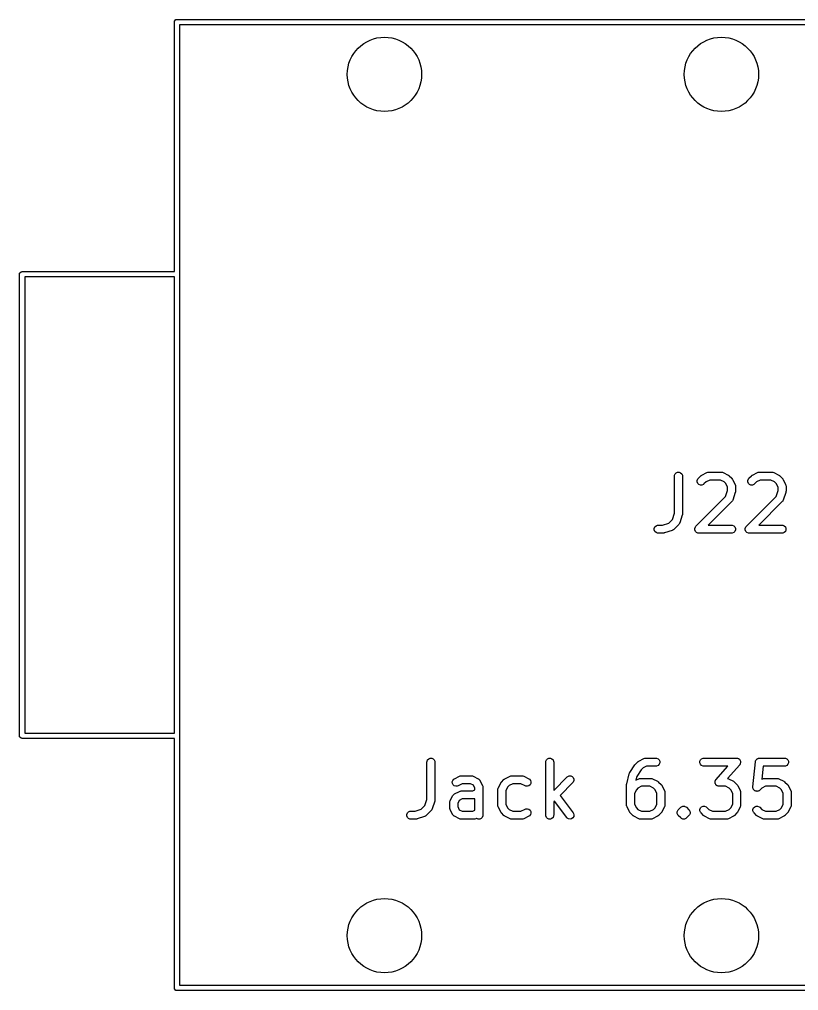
# Model space of a CAD drawing. Extents: x 0.58 to 7.69, y -5.21 to -0.56.
# Drawn here: x 6.643 to 7.221, y -4.42 to -3.699 of the extents above; entities that cross this region are included whole.
import ezdxf

# ---------------------------------------------------------------- set-up
doc = ezdxf.new("R2010")
doc.units = 0
doc.header["$MEASUREMENT"] = 0
doc.layers.add('BLACK', color=7, linetype='CONTINUOUS')

msp = doc.modelspace()

# ---------------------------------------------------------------- linework, layer by layer
at = {"layer": 'BLACK', "linetype": 'CONTINUOUS'}
for p, q in [((6.75748, -3.70118), (6.75763, -3.70043)), ((6.75748, -3.88622), (6.75748, -3.70118)), ((6.75763, -3.70043), (6.7587, -3.69936)), ((6.7587, -3.69936), (6.75945, -3.69921)), ((6.75945, -3.69921), (7.57087, -3.69921)), ((6.76142, -3.70315), (6.76142, -4.41575)), ((7.5689, -3.70315), (6.76142, -3.70315)), ((6.64252, -3.88819), (6.64267, -3.88744)), ((6.64252, -4.23071), (6.64252, -3.88819)), ((6.64267, -3.88744), (6.64373, -3.88637)), ((6.64373, -3.88637), (6.64449, -3.88622)), ((6.64449, -3.88622), (6.75748, -3.88622)), ((6.64646, -3.89016), (6.64646, -4.22874)), ((6.75748, -3.89016), (6.64646, -3.89016)), ((6.75748, -4.22874), (6.75748, -3.89016)), ((7.12856, -4.03798), (7.12862, -4.03741)), ((7.12856, -4.06563), (7.12856, -4.03798)), ((7.12862, -4.03741), (7.12906, -4.03634)), ((7.12906, -4.03634), (7.12987, -4.03553)), ((7.12987, -4.03553), (7.13094, -4.03509)), ((7.13094, -4.03509), (7.13209, -4.03509)), ((7.13209, -4.03509), (7.13316, -4.03553)), ((7.13316, -4.03553), (7.13397, -4.03634)), ((7.13397, -4.03634), (7.13441, -4.03741)), ((7.13441, -4.03741), (7.13447, -4.03798)), ((7.13447, -4.03798), (7.13447, -4.06611)), ((7.14549, -4.04116), (7.14593, -4.04009)), ((7.14549, -4.04231), (7.14549, -4.04116)), ((7.14593, -4.04009), (7.1463, -4.03965)), ((7.1463, -4.03965), (7.14817, -4.03777)), ((7.14817, -4.03777), (7.1484, -4.03759)), ((7.1484, -4.03759), (7.14845, -4.03753)), ((7.14845, -4.03753), (7.14854, -4.03747)), ((7.14854, -4.03747), (7.14862, -4.0374)), ((7.14862, -4.0374), (7.14869, -4.03737)), ((7.14869, -4.03737), (7.14894, -4.03722)), ((7.14894, -4.03722), (7.15269, -4.03534)), ((7.15471, -4.04094), (7.15201, -4.04229)), ((7.15269, -4.03534), (7.15323, -4.03514)), ((7.15323, -4.03514), (7.15334, -4.03513)), ((7.15334, -4.03513), (7.15344, -4.03509)), ((7.15344, -4.03509), (7.15401, -4.03503)), ((7.15401, -4.03503), (7.16339, -4.03503)), ((7.16269, -4.04094), (7.15471, -4.04094)), ((7.16539, -4.04229), (7.16269, -4.04094)), ((7.16339, -4.03503), (7.16396, -4.03509)), ((7.16396, -4.03509), (7.16406, -4.03513)), ((7.16406, -4.03513), (7.16417, -4.03514)), ((7.16417, -4.03514), (7.16471, -4.03534)), ((7.16471, -4.03534), (7.16846, -4.03722)), ((7.16846, -4.03722), (7.1687, -4.03737)), ((7.1687, -4.03737), (7.16878, -4.0374)), ((7.16878, -4.0374), (7.16886, -4.03747)), ((7.16886, -4.03747), (7.16895, -4.03753)), ((7.16895, -4.03753), (7.169, -4.03759)), ((7.169, -4.03759), (7.16922, -4.03777)), ((7.16922, -4.03777), (7.1711, -4.03965)), ((7.1711, -4.03965), (7.17128, -4.03987)), ((7.17128, -4.03987), (7.17134, -4.03992)), ((7.17134, -4.03992), (7.1714, -4.04001)), ((7.1714, -4.04001), (7.17147, -4.04009)), ((7.17147, -4.04009), (7.1715, -4.04017)), ((7.1715, -4.04017), (7.17165, -4.04041)), ((7.17165, -4.04041), (7.17353, -4.04416)), ((7.18299, -4.04116), (7.18343, -4.04009)), ((7.18299, -4.04231), (7.18299, -4.04116)), ((7.18343, -4.04009), (7.1838, -4.03965)), ((7.1838, -4.03965), (7.18567, -4.03777)), ((7.18567, -4.03777), (7.1859, -4.03759)), ((7.1859, -4.03759), (7.18595, -4.03753)), ((7.18595, -4.03753), (7.18604, -4.03747)), ((7.18604, -4.03747), (7.18612, -4.0374)), ((7.18612, -4.0374), (7.18619, -4.03737)), ((7.18619, -4.03737), (7.18644, -4.03722)), ((7.18644, -4.03722), (7.19019, -4.03534)), ((7.1922, -4.04094), (7.18951, -4.04229)), ((7.19019, -4.03534), (7.19073, -4.03514)), ((7.19073, -4.03514), (7.19083, -4.03513)), ((7.19083, -4.03513), (7.19093, -4.03509)), ((7.19093, -4.03509), (7.19151, -4.03503)), ((7.19151, -4.03503), (7.20088, -4.03503)), ((7.20018, -4.04094), (7.1922, -4.04094)), ((7.20288, -4.04229), (7.20018, -4.04094)), ((7.20088, -4.03503), (7.20146, -4.03509)), ((7.20146, -4.03509), (7.20156, -4.03513)), ((7.20156, -4.03513), (7.20166, -4.03514)), ((7.20166, -4.03514), (7.2022, -4.03534)), ((7.2022, -4.03534), (7.20595, -4.03722)), ((7.20595, -4.03722), (7.2062, -4.03737)), ((7.2062, -4.03737), (7.20627, -4.0374)), ((7.20627, -4.0374), (7.20635, -4.03747)), ((7.20635, -4.03747), (7.20644, -4.03753)), ((7.20644, -4.03753), (7.20649, -4.03759)), ((7.20649, -4.03759), (7.20672, -4.03777)), ((7.20672, -4.03777), (7.20859, -4.03965)), ((7.20859, -4.03965), (7.20878, -4.03987)), ((7.20878, -4.03987), (7.20884, -4.03992)), ((7.20884, -4.03992), (7.20889, -4.04001)), ((7.20889, -4.04001), (7.20896, -4.04009)), ((7.20896, -4.04009), (7.20899, -4.04017)), ((7.20899, -4.04017), (7.20915, -4.04041)), ((7.20915, -4.04041), (7.21102, -4.04416)), ((7.14593, -4.04338), (7.14549, -4.04231)), ((7.14675, -4.04419), (7.14593, -4.04338)), ((7.14781, -4.04463), (7.14675, -4.04419)), ((7.14896, -4.04463), (7.14781, -4.04463)), ((7.15003, -4.04419), (7.14896, -4.04463)), ((7.15048, -4.04382), (7.15003, -4.04419)), ((7.15201, -4.04229), (7.15048, -4.04382)), ((7.16658, -4.04348), (7.16539, -4.04229)), ((7.16643, -4.05326), (7.16793, -4.04875)), ((7.16793, -4.04618), (7.16658, -4.04348)), ((7.16793, -4.04875), (7.16793, -4.04618)), ((7.17353, -4.04416), (7.17373, -4.0447)), ((7.17373, -4.0447), (7.17374, -4.04481)), ((7.17374, -4.04481), (7.17378, -4.04491)), ((7.17378, -4.04491), (7.17384, -4.04548)), ((7.17384, -4.04548), (7.17384, -4.04923)), ((7.18343, -4.04338), (7.18299, -4.04231)), ((7.18424, -4.04419), (7.18343, -4.04338)), ((7.18531, -4.04463), (7.18424, -4.04419)), ((7.18646, -4.04463), (7.18531, -4.04463)), ((7.18752, -4.04419), (7.18646, -4.04463)), ((7.18797, -4.04382), (7.18752, -4.04419)), ((7.18951, -4.04229), (7.18797, -4.04382)), ((7.20408, -4.04348), (7.20288, -4.04229)), ((7.20392, -4.05326), (7.20543, -4.04875)), ((7.20543, -4.04618), (7.20408, -4.04348)), ((7.20543, -4.04875), (7.20543, -4.04618)), ((7.21102, -4.04416), (7.21123, -4.0447)), ((7.21123, -4.0447), (7.21124, -4.04481)), ((7.21124, -4.04481), (7.21128, -4.04491)), ((7.21128, -4.04491), (7.21133, -4.04548)), ((7.21133, -4.04548), (7.21133, -4.04923)), ((7.14443, -4.07527), (7.16643, -4.05326)), ((7.17181, -4.05579), (7.17158, -4.05632)), ((7.17369, -4.05017), (7.17181, -4.05579)), ((7.17375, -4.04988), (7.17369, -4.05017)), ((7.17378, -4.04981), (7.17375, -4.04988)), ((7.17379, -4.04971), (7.17378, -4.04981)), ((7.17381, -4.0496), (7.17379, -4.04971)), ((7.17384, -4.04923), (7.17381, -4.04953)), ((7.17381, -4.04953), (7.17381, -4.0496)), ((7.18192, -4.07527), (7.20392, -4.05326)), ((7.20931, -4.05579), (7.20907, -4.05632)), ((7.21118, -4.05017), (7.20931, -4.05579)), ((7.21125, -4.04988), (7.21118, -4.05017)), ((7.21128, -4.04981), (7.21125, -4.04988)), ((7.21129, -4.04971), (7.21128, -4.04981)), ((7.21131, -4.0496), (7.21129, -4.04971)), ((7.21133, -4.04923), (7.2113, -4.04953)), ((7.2113, -4.04953), (7.21131, -4.0496)), ((7.1711, -4.05695), (7.15364, -4.0744)), ((7.17147, -4.0565), (7.1711, -4.05695)), ((7.17151, -4.0564), (7.17147, -4.0565)), ((7.17158, -4.05632), (7.17151, -4.0564)), ((7.20859, -4.05695), (7.19114, -4.0744)), ((7.20896, -4.0565), (7.20859, -4.05695)), ((7.209, -4.0564), (7.20896, -4.0565)), ((7.20907, -4.05632), (7.209, -4.0564)), ((7.1243, -4.0729), (7.12706, -4.07014)), ((7.12706, -4.07014), (7.12856, -4.06563)), ((7.13432, -4.06704), (7.13244, -4.07266)), ((7.13438, -4.06675), (7.13432, -4.06704)), ((7.13441, -4.06668), (7.13438, -4.06675)), ((7.13442, -4.06658), (7.13441, -4.06668)), ((7.13444, -4.06648), (7.13442, -4.06658)), ((7.13447, -4.06611), (7.13444, -4.0664)), ((7.13444, -4.0664), (7.13444, -4.06648)), ((7.11362, -4.07678), (7.11406, -4.07571)), ((7.11362, -4.07793), (7.11362, -4.07678)), ((7.11406, -4.07571), (7.11488, -4.0749)), ((7.11488, -4.0749), (7.11594, -4.07446)), ((7.11594, -4.07446), (7.11652, -4.0744)), ((7.11652, -4.0744), (7.11979, -4.0744)), ((7.11979, -4.0744), (7.1243, -4.0729)), ((7.12798, -4.07757), (7.12753, -4.07794)), ((7.13173, -4.07382), (7.12798, -4.07757)), ((7.1321, -4.07337), (7.13173, -4.07382)), ((7.13214, -4.07327), (7.1321, -4.07337)), ((7.13221, -4.07319), (7.13214, -4.07327)), ((7.13244, -4.07266), (7.13221, -4.07319)), ((7.14362, -4.07678), (7.14406, -4.07571)), ((7.14362, -4.07793), (7.14362, -4.07678)), ((7.14406, -4.07571), (7.14443, -4.07527)), ((7.15364, -4.0744), (7.17088, -4.0744)), ((7.17088, -4.0744), (7.17146, -4.07446)), ((7.17146, -4.07446), (7.17253, -4.0749)), ((7.17253, -4.0749), (7.17334, -4.07571)), ((7.17334, -4.07571), (7.17378, -4.07678)), ((7.17378, -4.07678), (7.17378, -4.07793)), ((7.18111, -4.07678), (7.18155, -4.07571)), ((7.18111, -4.07793), (7.18111, -4.07678)), ((7.18155, -4.07571), (7.18192, -4.07527)), ((7.19114, -4.0744), (7.20838, -4.0744)), ((7.20838, -4.0744), (7.20896, -4.07446)), ((7.20896, -4.07446), (7.21002, -4.0749)), ((7.21002, -4.0749), (7.21084, -4.07571)), ((7.21084, -4.07571), (7.21128, -4.07678)), ((7.21128, -4.07678), (7.21128, -4.07793)), ((7.11406, -4.079), (7.11362, -4.07793)), ((7.11488, -4.07981), (7.11406, -4.079)), ((7.11594, -4.08025), (7.11488, -4.07981)), ((7.11652, -4.08031), (7.11594, -4.08025)), ((7.12027, -4.08031), (7.11652, -4.08031)), ((7.12056, -4.08028), (7.12027, -4.08031)), ((7.12064, -4.08028), (7.12056, -4.08028)), ((7.12074, -4.08026), (7.12064, -4.08028)), ((7.12084, -4.08025), (7.12074, -4.08026)), ((7.12091, -4.08022), (7.12084, -4.08025)), ((7.1212, -4.08016), (7.12091, -4.08022)), ((7.12682, -4.07828), (7.1212, -4.08016)), ((7.12735, -4.07805), (7.12682, -4.07828)), ((7.12743, -4.07798), (7.12735, -4.07805)), ((7.12753, -4.07794), (7.12743, -4.07798)), ((7.14406, -4.079), (7.14362, -4.07793)), ((7.14487, -4.07981), (7.14406, -4.079)), ((7.14594, -4.08025), (7.14487, -4.07981)), ((7.14651, -4.08031), (7.14594, -4.08025)), ((7.17088, -4.08031), (7.14651, -4.08031)), ((7.17146, -4.08025), (7.17088, -4.08031)), ((7.17253, -4.07981), (7.17146, -4.08025)), ((7.17334, -4.079), (7.17253, -4.07981)), ((7.17378, -4.07793), (7.17334, -4.079)), ((7.18155, -4.079), (7.18111, -4.07793)), ((7.18237, -4.07981), (7.18155, -4.079)), ((7.18343, -4.08025), (7.18237, -4.07981)), ((7.18401, -4.08031), (7.18343, -4.08025)), ((7.20838, -4.08031), (7.18401, -4.08031)), ((7.20896, -4.08025), (7.20838, -4.08031)), ((7.21002, -4.07981), (7.20896, -4.08025)), ((7.21084, -4.079), (7.21002, -4.07981)), ((7.21128, -4.07793), (7.21084, -4.079)), ((6.64646, -4.22874), (6.75748, -4.22874)), ((6.64267, -4.23146), (6.64252, -4.23071)), ((6.64373, -4.23253), (6.64267, -4.23146)), ((6.64449, -4.23268), (6.64373, -4.23253)), ((6.75748, -4.23268), (6.64449, -4.23268)), ((6.75748, -4.41772), (6.75748, -4.23268)), ((6.94493, -4.25019), (6.94499, -4.24961)), ((6.94493, -4.27783), (6.94493, -4.25019)), ((6.94499, -4.24961), (6.94543, -4.24855)), ((6.94543, -4.24855), (6.94624, -4.24773)), ((6.94624, -4.24773), (6.94731, -4.24729)), ((6.94731, -4.24729), (6.94846, -4.24729)), ((6.94846, -4.24729), (6.94952, -4.24773)), ((6.94952, -4.24773), (6.95034, -4.24855)), ((6.95034, -4.24855), (6.95078, -4.24961)), ((6.95078, -4.24961), (6.95083, -4.25019)), ((6.95083, -4.25019), (6.95083, -4.27831)), ((7.03304, -4.25019), (7.0331, -4.24961)), ((7.03304, -4.28956), (7.03304, -4.25019)), ((7.0331, -4.24961), (7.03354, -4.24855)), ((7.03354, -4.24855), (7.03436, -4.24773)), ((7.03436, -4.24773), (7.03542, -4.24729)), ((7.03542, -4.24729), (7.03657, -4.24729)), ((7.03657, -4.24729), (7.03764, -4.24773)), ((7.03764, -4.24773), (7.03845, -4.24855)), ((7.03845, -4.24855), (7.03889, -4.24961)), ((7.03889, -4.24961), (7.03895, -4.25019)), ((7.03895, -4.25019), (7.03895, -4.27118)), ((7.09952, -4.25185), (7.1014, -4.24998)), ((7.1014, -4.24998), (7.10163, -4.24979)), ((7.10163, -4.24979), (7.10168, -4.24973)), ((7.10168, -4.24973), (7.10177, -4.24968)), ((7.10177, -4.24968), (7.10185, -4.24961)), ((7.10185, -4.24961), (7.10192, -4.24958)), ((7.10192, -4.24958), (7.10217, -4.24942)), ((7.10217, -4.24942), (7.10592, -4.24755)), ((7.10592, -4.24755), (7.10646, -4.24734)), ((7.10646, -4.24734), (7.10656, -4.24733)), ((7.10656, -4.24733), (7.10666, -4.24729)), ((7.10666, -4.24729), (7.10724, -4.24724)), ((7.10724, -4.24724), (7.11474, -4.24724)), ((7.11474, -4.24724), (7.11531, -4.24729)), ((7.11531, -4.24729), (7.11638, -4.24773)), ((7.11638, -4.24773), (7.11719, -4.24855)), ((7.11719, -4.24855), (7.11763, -4.24961)), ((7.11763, -4.25077), (7.11719, -4.25183)), ((7.11763, -4.24961), (7.11763, -4.25077)), ((7.14746, -4.24961), (7.1479, -4.24855)), ((7.14746, -4.25077), (7.14746, -4.24961)), ((7.1479, -4.25183), (7.14746, -4.25077)), ((7.1479, -4.24855), (7.14872, -4.24773)), ((7.14872, -4.24773), (7.14978, -4.24729)), ((7.14978, -4.24729), (7.15036, -4.24724)), ((7.15036, -4.24724), (7.17473, -4.24724)), ((7.17473, -4.24724), (7.17503, -4.24727)), ((7.17503, -4.24727), (7.17511, -4.24726)), ((7.17511, -4.24726), (7.17516, -4.24728)), ((7.17516, -4.24728), (7.1753, -4.24729)), ((7.1753, -4.24729), (7.17575, -4.24748)), ((7.17575, -4.24748), (7.1762, -4.24763)), ((7.1762, -4.24763), (7.17628, -4.2477)), ((7.17628, -4.2477), (7.17637, -4.24773)), ((7.17637, -4.24773), (7.17671, -4.24807)), ((7.17671, -4.24807), (7.17707, -4.24839)), ((7.17707, -4.24839), (7.17711, -4.24848)), ((7.17711, -4.24848), (7.17718, -4.24855)), ((7.17718, -4.24855), (7.17737, -4.24899)), ((7.17737, -4.24899), (7.17758, -4.24942)), ((7.17762, -4.25077), (7.17744, -4.25121)), ((7.17758, -4.24942), (7.17759, -4.24952)), ((7.17759, -4.24952), (7.17762, -4.24961)), ((7.17762, -4.24961), (7.17762, -4.25009)), ((7.17762, -4.25009), (7.17766, -4.25057)), ((7.17766, -4.25057), (7.17762, -4.25067)), ((7.17762, -4.25067), (7.17762, -4.25077)), ((7.18679, -4.26864), (7.18866, -4.2499)), ((7.18866, -4.2499), (7.18871, -4.24969)), ((7.18871, -4.24961), (7.18873, -4.24955)), ((7.18871, -4.24969), (7.18871, -4.24961)), ((7.18873, -4.24955), (7.18878, -4.24933)), ((7.18878, -4.24933), (7.18898, -4.24895)), ((7.18898, -4.24895), (7.18915, -4.24855)), ((7.18915, -4.24855), (7.18925, -4.24844)), ((7.18925, -4.24844), (7.18932, -4.24831)), ((7.18932, -4.24831), (7.18966, -4.24804)), ((7.18966, -4.24804), (7.18996, -4.24773)), ((7.18996, -4.24773), (7.1901, -4.24768)), ((7.1901, -4.24768), (7.19021, -4.24758)), ((7.19021, -4.24758), (7.19063, -4.24746)), ((7.19063, -4.24746), (7.19102, -4.24729)), ((7.19102, -4.24729), (7.19125, -4.24727)), ((7.19125, -4.24727), (7.19132, -4.24725)), ((7.19132, -4.24725), (7.19139, -4.24726)), ((7.19139, -4.24726), (7.1916, -4.24724)), ((7.1916, -4.24724), (7.21035, -4.24724)), ((7.21035, -4.24724), (7.21092, -4.24729)), ((7.21092, -4.24729), (7.21199, -4.24773)), ((7.21199, -4.24773), (7.2128, -4.24855)), ((7.2128, -4.24855), (7.21324, -4.24961)), ((7.21324, -4.25077), (7.2128, -4.25183)), ((7.21324, -4.24961), (7.21324, -4.25077)), ((7.09524, -4.25824), (7.09541, -4.25793)), ((7.09541, -4.25793), (7.09916, -4.2523)), ((7.09916, -4.2523), (7.09933, -4.25208)), ((7.09916, -4.2523), (7.09916, -4.2523)), ((7.09916, -4.2523), (7.09916, -4.2523)), ((7.09933, -4.25208), (7.09952, -4.25185)), ((7.09952, -4.25185), (7.09952, -4.25185)), ((7.09952, -4.25185), (7.09952, -4.25185)), ((7.10391, -4.25582), (7.1006, -4.26078)), ((7.10524, -4.25449), (7.10391, -4.25582)), ((7.10793, -4.25314), (7.10524, -4.25449)), ((7.11474, -4.25314), (7.10793, -4.25314)), ((7.11531, -4.25309), (7.11474, -4.25314)), ((7.11638, -4.25264), (7.11531, -4.25309)), ((7.11719, -4.25183), (7.11638, -4.25264)), ((7.14872, -4.25264), (7.1479, -4.25183)), ((7.14978, -4.25309), (7.14872, -4.25264)), ((7.15036, -4.25314), (7.14978, -4.25309)), ((7.16822, -4.25314), (7.15036, -4.25314)), ((7.15938, -4.26324), (7.16822, -4.25314)), ((7.17695, -4.25213), (7.16802, -4.26234)), ((7.17713, -4.25189), (7.17695, -4.25213)), ((7.17718, -4.25183), (7.17713, -4.25189)), ((7.1772, -4.25178), (7.17718, -4.25183)), ((7.17729, -4.25166), (7.1772, -4.25178)), ((7.17744, -4.25121), (7.17729, -4.25166)), ((7.19427, -4.25314), (7.1933, -4.26291)), ((7.21035, -4.25314), (7.19427, -4.25314)), ((7.21092, -4.25309), (7.21035, -4.25314)), ((7.21199, -4.25264), (7.21092, -4.25309)), ((7.2128, -4.25183), (7.21199, -4.25264)), ((6.9637, -4.26482), (6.96406, -4.26373)), ((6.96378, -4.26597), (6.9637, -4.26482)), ((6.96406, -4.26373), (6.96482, -4.26286)), ((6.96482, -4.26286), (6.96531, -4.26255)), ((6.96531, -4.26255), (6.96906, -4.26067)), ((6.96906, -4.26067), (6.9696, -4.26047)), ((6.9696, -4.26047), (6.9697, -4.26046)), ((6.9697, -4.26046), (6.9698, -4.26042)), ((6.9698, -4.26042), (6.97038, -4.26036)), ((6.97038, -4.26036), (6.97788, -4.26036)), ((6.97788, -4.26036), (6.97845, -4.26042)), ((6.97845, -4.26042), (6.97855, -4.26046)), ((6.97855, -4.26046), (6.97866, -4.26047)), ((6.97866, -4.26047), (6.9792, -4.26067)), ((6.9792, -4.26067), (6.98295, -4.26255)), ((6.98295, -4.26255), (6.98304, -4.26261)), ((6.98304, -4.26261), (6.98309, -4.26262)), ((6.98309, -4.26262), (6.98315, -4.26267)), ((6.98315, -4.26267), (6.98344, -4.26286)), ((6.98344, -4.26286), (6.98368, -4.26313)), ((6.98368, -4.26313), (6.98396, -4.26338)), ((6.98396, -4.26338), (6.98414, -4.26367)), ((6.98414, -4.26367), (6.98419, -4.26373)), ((6.98419, -4.26373), (6.98421, -4.26377)), ((6.98421, -4.26377), (6.98427, -4.26387)), ((6.98427, -4.26387), (6.98614, -4.26762)), ((6.99998, -4.2652), (7.00016, -4.26497)), ((7.00016, -4.26497), (7.00204, -4.2631)), ((7.00204, -4.2631), (7.00226, -4.26291)), ((7.00226, -4.26291), (7.00231, -4.26286)), ((7.00231, -4.26286), (7.0024, -4.2628)), ((7.0024, -4.2628), (7.00248, -4.26273)), ((7.00248, -4.26273), (7.00256, -4.2627)), ((7.00256, -4.2627), (7.0028, -4.26255)), ((7.0028, -4.26255), (7.00655, -4.26067)), ((7.00655, -4.26067), (7.00709, -4.26047)), ((7.00709, -4.26047), (7.0072, -4.26046)), ((7.0072, -4.26046), (7.0073, -4.26042)), ((7.0073, -4.26042), (7.00787, -4.26036)), ((7.00787, -4.26036), (7.01537, -4.26036)), ((7.01537, -4.26036), (7.01595, -4.26042)), ((7.01595, -4.26042), (7.01605, -4.26046)), ((7.01605, -4.26046), (7.01615, -4.26047)), ((7.01615, -4.26047), (7.01669, -4.26067)), ((7.01669, -4.26067), (7.02044, -4.26255)), ((7.02044, -4.26255), (7.02093, -4.26286)), ((7.02093, -4.26286), (7.02169, -4.26373)), ((7.02169, -4.26373), (7.02205, -4.26482)), ((7.02205, -4.26482), (7.02197, -4.26597)), ((7.03895, -4.27118), (7.04891, -4.26123)), ((7.04891, -4.26123), (7.04935, -4.26086)), ((7.04935, -4.26086), (7.05042, -4.26042)), ((7.05042, -4.26042), (7.05157, -4.26042)), ((7.05157, -4.26042), (7.05263, -4.26086)), ((7.05263, -4.26086), (7.05345, -4.26167)), ((7.05345, -4.26495), (7.05308, -4.2654)), ((7.05345, -4.26167), (7.05389, -4.26274)), ((7.05389, -4.26389), (7.05345, -4.26495)), ((7.05389, -4.26274), (7.05389, -4.26389)), ((7.09312, -4.26635), (7.095, -4.25885)), ((7.095, -4.25885), (7.09512, -4.25851)), ((7.09512, -4.25851), (7.09513, -4.25844)), ((7.09513, -4.25844), (7.09517, -4.25837)), ((7.09517, -4.25837), (7.09519, -4.2583)), ((7.09519, -4.2583), (7.09524, -4.25824)), ((7.1006, -4.26078), (7.09987, -4.26369)), ((7.09987, -4.26369), (7.10217, -4.26255)), ((7.10217, -4.26255), (7.10271, -4.26234)), ((7.10271, -4.26234), (7.10281, -4.26233)), ((7.10281, -4.26233), (7.10291, -4.26229)), ((7.10291, -4.26229), (7.10349, -4.26224)), ((7.10349, -4.26224), (7.11099, -4.26224)), ((7.11099, -4.26224), (7.11156, -4.26229)), ((7.11156, -4.26229), (7.11166, -4.26233)), ((7.11166, -4.26233), (7.11177, -4.26234)), ((7.11177, -4.26234), (7.11231, -4.26255)), ((7.11231, -4.26255), (7.11606, -4.26442)), ((7.11606, -4.26442), (7.1163, -4.26458)), ((7.1163, -4.26458), (7.11638, -4.26461)), ((7.11638, -4.26461), (7.11646, -4.26467)), ((7.11646, -4.26467), (7.11655, -4.26473)), ((7.11655, -4.26473), (7.1166, -4.26479)), ((7.1166, -4.26479), (7.11682, -4.26497)), ((7.11682, -4.26497), (7.1187, -4.26685)), ((7.15868, -4.26481), (7.15871, -4.26471)), ((7.15871, -4.26528), (7.15868, -4.26481)), ((7.15871, -4.26461), (7.15889, -4.26417)), ((7.15871, -4.26471), (7.15871, -4.26461)), ((7.15889, -4.26417), (7.15905, -4.26371)), ((7.15905, -4.26371), (7.15913, -4.2636)), ((7.15913, -4.2636), (7.15915, -4.26355)), ((7.15915, -4.26355), (7.1592, -4.26349)), ((7.1592, -4.26349), (7.15938, -4.26324)), ((7.16802, -4.26234), (7.16855, -4.26255)), ((7.16855, -4.26255), (7.1723, -4.26442)), ((7.1723, -4.26442), (7.17255, -4.26458)), ((7.17255, -4.26458), (7.17262, -4.26461)), ((7.17262, -4.26461), (7.1727, -4.26467)), ((7.1727, -4.26467), (7.17279, -4.26473)), ((7.17279, -4.26473), (7.17284, -4.26479)), ((7.17284, -4.26479), (7.17307, -4.26497)), ((7.17307, -4.26497), (7.17494, -4.26685)), ((7.1933, -4.26291), (7.19403, -4.26255)), ((7.19403, -4.26255), (7.19457, -4.26234)), ((7.19457, -4.26234), (7.19468, -4.26233)), ((7.19468, -4.26233), (7.19477, -4.26229)), ((7.19477, -4.26229), (7.19535, -4.26224)), ((7.19535, -4.26224), (7.20472, -4.26224)), ((7.20472, -4.26224), (7.2053, -4.26229)), ((7.2053, -4.26229), (7.2054, -4.26233)), ((7.2054, -4.26233), (7.2055, -4.26234)), ((7.2055, -4.26234), (7.20604, -4.26255)), ((7.20604, -4.26255), (7.20979, -4.26442)), ((7.20979, -4.26442), (7.21004, -4.26458)), ((7.21004, -4.26458), (7.21011, -4.26461)), ((7.21011, -4.26461), (7.2102, -4.26467)), ((7.2102, -4.26467), (7.21028, -4.26473)), ((7.21028, -4.26473), (7.21034, -4.26479)), ((7.21034, -4.26479), (7.21056, -4.26497)), ((7.21056, -4.26497), (7.21244, -4.26685)), ((6.9643, -4.267), (6.96378, -4.26597)), ((6.96517, -4.26775), (6.9643, -4.267)), ((6.96626, -4.26812), (6.96517, -4.26775)), ((6.96531, -4.2738), (6.96906, -4.27192)), ((6.96741, -4.26804), (6.96626, -4.26812)), ((6.96795, -4.26783), (6.96741, -4.26804)), ((6.97108, -4.26627), (6.96795, -4.26783)), ((6.96906, -4.27192), (6.9696, -4.27171)), ((6.9696, -4.27171), (6.9697, -4.27171)), ((6.9697, -4.27171), (6.9698, -4.27167)), ((6.9698, -4.27167), (6.97038, -4.27161)), ((6.97038, -4.27161), (6.97906, -4.27161)), ((6.97718, -4.26627), (6.97108, -4.26627)), ((6.97943, -4.26739), (6.97718, -4.26627)), ((6.97906, -4.27161), (6.98055, -4.27086)), ((6.98055, -4.26963), (6.97943, -4.26739)), ((6.98055, -4.27086), (6.98055, -4.26963)), ((6.98614, -4.26762), (6.98635, -4.26816)), ((6.98635, -4.26816), (6.98636, -4.26826)), ((6.98636, -4.26826), (6.9864, -4.26836)), ((6.9864, -4.26836), (6.98645, -4.26894)), ((6.98645, -4.26894), (6.98645, -4.28956)), ((6.99742, -4.27081), (6.99748, -4.27024)), ((6.99742, -4.28206), (6.99742, -4.27081)), ((6.99748, -4.27024), (6.99752, -4.27014)), ((6.99752, -4.27014), (6.99753, -4.27003)), ((6.99753, -4.27003), (6.99773, -4.26949)), ((6.99773, -4.26949), (6.99961, -4.26574)), ((6.99961, -4.26574), (6.99976, -4.26549)), ((6.99976, -4.26549), (6.99979, -4.26542)), ((6.99979, -4.26542), (6.99986, -4.26534)), ((6.99986, -4.26534), (6.99992, -4.26525)), ((6.99992, -4.26525), (6.99998, -4.2652)), ((7.00468, -4.26881), (7.00333, -4.27151)), ((7.00333, -4.27151), (7.00333, -4.28136)), ((7.00587, -4.26761), (7.00468, -4.26881)), ((7.00857, -4.26627), (7.00587, -4.26761)), ((7.01468, -4.26627), (7.00857, -4.26627)), ((7.0178, -4.26783), (7.01468, -4.26627)), ((7.01834, -4.26804), (7.0178, -4.26783)), ((7.01949, -4.26812), (7.01834, -4.26804)), ((7.02058, -4.26775), (7.01949, -4.26812)), ((7.02146, -4.267), (7.02058, -4.26775)), ((7.02197, -4.26597), (7.02146, -4.267)), ((7.05308, -4.2654), (7.04364, -4.27484)), ((7.09304, -4.26692), (7.09307, -4.2667)), ((7.09305, -4.26696), (7.09304, -4.26692)), ((7.09304, -4.26706), (7.09305, -4.26696)), ((7.09304, -4.28206), (7.09304, -4.26706)), ((7.09307, -4.2667), (7.09309, -4.26649)), ((7.09309, -4.26649), (7.09311, -4.26645)), ((7.09311, -4.26645), (7.09312, -4.26635)), ((7.10029, -4.27069), (7.09894, -4.27338)), ((7.10149, -4.26949), (7.10029, -4.27069)), ((7.10418, -4.26814), (7.10149, -4.26949)), ((7.11029, -4.26814), (7.10418, -4.26814)), ((7.11299, -4.26949), (7.11029, -4.26814)), ((7.11418, -4.27069), (7.11299, -4.26949)), ((7.11553, -4.27338), (7.11418, -4.27069)), ((7.1187, -4.26685), (7.11888, -4.26708)), ((7.11888, -4.26708), (7.11894, -4.26713)), ((7.11894, -4.26713), (7.119, -4.26722)), ((7.119, -4.26722), (7.11907, -4.2673)), ((7.11907, -4.2673), (7.1191, -4.26737)), ((7.1191, -4.26737), (7.11925, -4.26762)), ((7.11925, -4.26762), (7.12113, -4.27137)), ((7.12113, -4.27137), (7.12133, -4.27191)), ((7.12133, -4.27191), (7.12134, -4.27201)), ((7.12134, -4.27201), (7.12138, -4.27211)), ((7.12138, -4.27211), (7.12144, -4.27269)), ((7.15871, -4.26576), (7.15871, -4.26528)), ((7.15875, -4.26586), (7.15871, -4.26576)), ((7.15875, -4.26596), (7.15875, -4.26586)), ((7.15897, -4.26639), (7.15875, -4.26596)), ((7.15915, -4.26683), (7.15897, -4.26639)), ((7.15922, -4.2669), (7.15915, -4.26683)), ((7.15926, -4.26699), (7.15922, -4.2669)), ((7.15963, -4.2673), (7.15926, -4.26699)), ((7.15996, -4.26764), (7.15963, -4.2673)), ((7.16006, -4.26768), (7.15996, -4.26764)), ((7.16013, -4.26775), (7.16006, -4.26768)), ((7.16059, -4.2679), (7.16013, -4.26775)), ((7.16103, -4.26808), (7.16059, -4.2679)), ((7.16117, -4.2681), (7.16103, -4.26808)), ((7.16122, -4.26812), (7.16117, -4.2681)), ((7.1613, -4.26811), (7.16122, -4.26812)), ((7.1616, -4.26814), (7.1613, -4.26811)), ((7.16653, -4.26814), (7.1616, -4.26814)), ((7.16923, -4.26949), (7.16653, -4.26814)), ((7.17043, -4.27069), (7.16923, -4.26949)), ((7.17178, -4.27338), (7.17043, -4.27069)), ((7.17494, -4.26685), (7.17513, -4.26708)), ((7.17513, -4.26708), (7.17519, -4.26713)), ((7.17519, -4.26713), (7.17524, -4.26722)), ((7.17524, -4.26722), (7.17531, -4.2673)), ((7.17531, -4.2673), (7.17534, -4.26737)), ((7.17534, -4.26737), (7.17549, -4.26762)), ((7.17549, -4.26762), (7.17737, -4.27137)), ((7.17737, -4.27137), (7.17758, -4.27191)), ((7.17758, -4.27191), (7.17758, -4.27201)), ((7.17758, -4.27201), (7.17762, -4.27211)), ((7.17762, -4.27211), (7.17768, -4.27269)), ((7.18679, -4.26922), (7.18679, -4.26864)), ((7.18683, -4.26936), (7.18679, -4.26922)), ((7.18683, -4.26951), (7.18683, -4.26936)), ((7.187, -4.26991), (7.18683, -4.26951)), ((7.18712, -4.27033), (7.187, -4.26991)), ((7.18721, -4.27044), (7.18712, -4.27033)), ((7.18727, -4.27058), (7.18721, -4.27044)), ((7.18758, -4.27088), (7.18727, -4.27058)), ((7.18785, -4.27122), (7.18758, -4.27088)), ((7.18798, -4.27129), (7.18785, -4.27122)), ((7.18809, -4.27139), (7.18798, -4.27129)), ((7.18848, -4.27156), (7.18809, -4.27139)), ((7.18886, -4.27176), (7.18848, -4.27156)), ((7.18901, -4.27178), (7.18886, -4.27176)), ((7.18915, -4.27183), (7.18901, -4.27178)), ((7.18958, -4.27183), (7.18915, -4.27183)), ((7.19001, -4.27188), (7.18958, -4.27183)), ((7.19015, -4.27183), (7.19001, -4.27188)), ((7.1903, -4.27183), (7.19015, -4.27183)), ((7.1907, -4.27167), (7.1903, -4.27183)), ((7.19111, -4.27154), (7.1907, -4.27167)), ((7.19123, -4.27145), (7.19111, -4.27154)), ((7.19137, -4.27139), (7.19123, -4.27145)), ((7.19181, -4.27103), (7.19137, -4.27139)), ((7.19335, -4.26949), (7.19181, -4.27103)), ((7.19605, -4.26814), (7.19335, -4.26949)), ((7.20403, -4.26814), (7.19605, -4.26814)), ((7.20672, -4.26949), (7.20403, -4.26814)), ((7.20792, -4.27069), (7.20672, -4.26949)), ((7.20927, -4.27338), (7.20792, -4.27069)), ((7.21244, -4.26685), (7.21262, -4.26708)), ((7.21262, -4.26708), (7.21268, -4.26713)), ((7.21268, -4.26713), (7.21274, -4.26722)), ((7.21274, -4.26722), (7.2128, -4.2673)), ((7.2128, -4.2673), (7.21283, -4.26737)), ((7.21283, -4.26737), (7.21299, -4.26762)), ((7.21299, -4.26762), (7.21486, -4.27137)), ((7.21486, -4.27137), (7.21507, -4.27191)), ((7.21507, -4.27191), (7.21508, -4.27201)), ((7.21508, -4.27201), (7.21512, -4.27211)), ((7.21512, -4.27211), (7.21518, -4.27269)), ((6.94343, -4.28234), (6.94493, -4.27783)), ((6.95068, -4.27924), (6.94881, -4.28487)), ((6.95075, -4.27896), (6.95068, -4.27924)), ((6.95078, -4.27889), (6.95075, -4.27896)), ((6.95079, -4.27878), (6.95078, -4.27889)), ((6.95081, -4.27868), (6.95079, -4.27878)), ((6.95083, -4.27831), (6.95081, -4.2786)), ((6.95081, -4.2786), (6.95081, -4.27868)), ((6.96186, -4.27961), (6.9619, -4.27951)), ((6.9619, -4.27951), (6.96191, -4.27941)), ((6.96191, -4.27941), (6.96211, -4.27887)), ((6.96211, -4.27887), (6.96399, -4.27512)), ((6.96399, -4.27512), (6.96405, -4.27502)), ((6.96405, -4.27502), (6.96406, -4.27497)), ((6.96406, -4.27497), (6.96411, -4.27492)), ((6.96411, -4.27492), (6.9643, -4.27463)), ((6.9643, -4.27463), (6.96458, -4.27438)), ((6.96458, -4.27438), (6.96482, -4.2741)), ((6.96482, -4.2741), (6.96511, -4.27392)), ((6.96511, -4.27392), (6.96517, -4.27387)), ((6.96517, -4.27387), (6.96521, -4.27386)), ((6.96521, -4.27386), (6.96531, -4.2738)), ((6.96883, -4.27864), (6.96771, -4.28088)), ((6.97108, -4.27751), (6.96883, -4.27864)), ((6.97975, -4.27751), (6.97108, -4.27751)), ((6.98033, -4.27746), (6.97975, -4.27751)), ((6.98043, -4.27742), (6.98033, -4.27746)), ((6.98053, -4.27741), (6.98043, -4.27742)), ((6.98055, -4.2774), (6.98053, -4.27741)), ((6.98055, -4.28586), (6.98055, -4.2774)), ((7.03943, -4.27906), (7.03895, -4.27953)), ((7.03895, -4.27953), (7.03895, -4.28956)), ((7.04863, -4.29133), (7.03943, -4.27906)), ((7.04364, -4.27484), (7.05336, -4.28779)), ((7.09894, -4.27338), (7.09894, -4.28136)), ((7.11553, -4.28136), (7.11553, -4.27338)), ((7.12144, -4.27269), (7.12144, -4.28206)), ((7.17178, -4.28136), (7.17178, -4.27338)), ((7.17768, -4.27269), (7.17768, -4.28206)), ((7.20927, -4.28136), (7.20927, -4.27338)), ((7.21518, -4.27269), (7.21518, -4.28206)), ((6.93124, -4.2871), (6.93231, -4.28666)), ((6.93231, -4.28666), (6.93288, -4.28661)), ((6.93288, -4.28661), (6.93615, -4.28661)), ((6.93615, -4.28661), (6.94066, -4.2851)), ((6.94066, -4.2851), (6.94343, -4.28234)), ((6.94809, -4.28602), (6.94435, -4.28977)), ((6.94846, -4.28558), (6.94809, -4.28602)), ((6.9485, -4.28548), (6.94846, -4.28558)), ((6.94857, -4.2854), (6.9485, -4.28548)), ((6.94881, -4.28487), (6.94857, -4.2854)), ((6.9618, -4.28019), (6.96186, -4.27961)), ((6.9618, -4.28394), (6.9618, -4.28019)), ((6.96186, -4.28451), (6.9618, -4.28394)), ((6.9619, -4.28461), (6.96186, -4.28451)), ((6.96191, -4.28472), (6.9619, -4.28461)), ((6.96211, -4.28526), (6.96191, -4.28472)), ((6.96399, -4.28901), (6.96211, -4.28526)), ((6.96771, -4.28088), (6.96771, -4.28324)), ((6.96771, -4.28324), (6.96883, -4.28548)), ((6.96883, -4.28548), (6.97108, -4.28661)), ((6.97108, -4.28661), (6.97906, -4.28661)), ((6.97906, -4.28661), (6.98055, -4.28586)), ((6.99748, -4.28264), (6.99742, -4.28206)), ((6.99752, -4.28273), (6.99748, -4.28264)), ((6.99753, -4.28284), (6.99752, -4.28273)), ((6.99773, -4.28338), (6.99753, -4.28284)), ((6.99961, -4.28713), (6.99773, -4.28338)), ((7.00333, -4.28136), (7.00468, -4.28406)), ((7.00468, -4.28406), (7.00587, -4.28526)), ((7.00587, -4.28526), (7.00857, -4.28661)), ((7.00857, -4.28661), (7.01468, -4.28661)), ((7.01468, -4.28661), (7.0178, -4.28504)), ((7.0178, -4.28504), (7.01834, -4.28484)), ((7.01834, -4.28484), (7.01949, -4.28476)), ((7.01949, -4.28476), (7.02058, -4.28512)), ((7.02058, -4.28512), (7.02146, -4.28587)), ((7.02146, -4.28587), (7.02197, -4.28691)), ((7.09309, -4.28264), (7.09304, -4.28206)), ((7.09313, -4.28273), (7.09309, -4.28264)), ((7.09314, -4.28284), (7.09313, -4.28273)), ((7.09335, -4.28338), (7.09314, -4.28284)), ((7.09522, -4.28713), (7.09335, -4.28338)), ((7.09894, -4.28136), (7.10029, -4.28406)), ((7.10029, -4.28406), (7.10149, -4.28526)), ((7.10149, -4.28526), (7.10418, -4.28661)), ((7.10418, -4.28661), (7.11029, -4.28661)), ((7.11029, -4.28661), (7.11299, -4.28526)), ((7.11299, -4.28526), (7.11418, -4.28406)), ((7.11418, -4.28406), (7.11553, -4.28136)), ((7.12113, -4.28338), (7.11925, -4.28713)), ((7.12133, -4.28284), (7.12113, -4.28338)), ((7.12134, -4.28273), (7.12133, -4.28284)), ((7.12138, -4.28264), (7.12134, -4.28273)), ((7.12144, -4.28206), (7.12138, -4.28264)), ((7.13059, -4.28711), (7.13103, -4.28604)), ((7.13103, -4.28604), (7.1314, -4.2856)), ((7.1314, -4.2856), (7.13327, -4.28372)), ((7.13327, -4.28372), (7.13372, -4.28336)), ((7.13372, -4.28336), (7.13434, -4.2831)), ((7.13372, -4.28336), (7.13372, -4.28336)), ((7.13434, -4.2831), (7.13478, -4.28291)), ((7.13478, -4.28291), (7.13593, -4.28291)), ((7.13593, -4.28291), (7.13593, -4.28291)), ((7.13593, -4.28291), (7.13638, -4.2831)), ((7.13638, -4.2831), (7.137, -4.28336)), ((7.137, -4.28336), (7.137, -4.28336)), ((7.137, -4.28336), (7.13745, -4.28372)), ((7.13745, -4.28372), (7.13932, -4.2856)), ((7.13932, -4.2856), (7.13969, -4.28604)), ((7.13969, -4.28604), (7.14008, -4.28699)), ((7.14746, -4.28523), (7.1479, -4.28417)), ((7.14746, -4.28639), (7.14746, -4.28523)), ((7.1479, -4.28745), (7.14746, -4.28639)), ((7.1479, -4.28417), (7.14872, -4.28336)), ((7.14872, -4.28336), (7.14978, -4.28291)), ((7.14978, -4.28291), (7.15093, -4.28291)), ((7.15093, -4.28291), (7.152, -4.28336)), ((7.152, -4.28336), (7.15244, -4.28372)), ((7.15244, -4.28372), (7.15398, -4.28526)), ((7.15398, -4.28526), (7.15668, -4.28661)), ((7.15668, -4.28661), (7.16653, -4.28661)), ((7.16653, -4.28661), (7.16923, -4.28526)), ((7.16923, -4.28526), (7.17043, -4.28406)), ((7.17043, -4.28406), (7.17178, -4.28136)), ((7.17737, -4.28338), (7.17549, -4.28713)), ((7.17758, -4.28284), (7.17737, -4.28338)), ((7.17762, -4.28264), (7.17758, -4.28273)), ((7.17758, -4.28273), (7.17758, -4.28284)), ((7.17768, -4.28206), (7.17762, -4.28264)), ((7.18683, -4.28523), (7.18727, -4.28417)), ((7.18683, -4.28639), (7.18683, -4.28523)), ((7.18727, -4.28745), (7.18683, -4.28639)), ((7.18727, -4.28417), (7.18809, -4.28336)), ((7.18809, -4.28336), (7.18915, -4.28291)), ((7.18915, -4.28291), (7.1903, -4.28291)), ((7.1903, -4.28291), (7.19137, -4.28336)), ((7.19137, -4.28336), (7.19181, -4.28372)), ((7.19181, -4.28372), (7.19335, -4.28526)), ((7.19335, -4.28526), (7.19605, -4.28661)), ((7.19605, -4.28661), (7.20403, -4.28661)), ((7.20403, -4.28661), (7.20672, -4.28526)), ((7.20672, -4.28526), (7.20792, -4.28406)), ((7.20792, -4.28406), (7.20927, -4.28136)), ((7.21486, -4.28338), (7.21299, -4.28713)), ((7.21507, -4.28284), (7.21486, -4.28338)), ((7.21508, -4.28273), (7.21507, -4.28284)), ((7.21512, -4.28264), (7.21508, -4.28273)), ((7.21518, -4.28206), (7.21512, -4.28264)), ((6.92999, -4.28898), (6.93043, -4.28792)), ((6.92999, -4.29014), (6.92999, -4.28898)), ((6.93043, -4.2912), (6.92999, -4.29014)), ((6.93043, -4.28792), (6.93124, -4.2871)), ((6.93124, -4.29201), (6.93043, -4.2912)), ((6.93231, -4.29246), (6.93124, -4.29201)), ((6.93288, -4.29251), (6.93231, -4.29246)), ((6.93663, -4.29251), (6.93288, -4.29251)), ((6.93692, -4.29248), (6.93663, -4.29251)), ((6.937, -4.29249), (6.93692, -4.29248)), ((6.9371, -4.29247), (6.937, -4.29249)), ((6.93721, -4.29246), (6.9371, -4.29247)), ((6.93728, -4.29243), (6.93721, -4.29246)), ((6.93757, -4.29236), (6.93728, -4.29243)), ((6.94319, -4.29049), (6.93757, -4.29236)), ((6.94372, -4.29025), (6.94319, -4.29049)), ((6.9438, -4.29018), (6.94372, -4.29025)), ((6.9439, -4.29014), (6.9438, -4.29018)), ((6.94435, -4.28977), (6.9439, -4.29014)), ((6.96405, -4.2891), (6.96399, -4.28901)), ((6.96406, -4.28915), (6.96405, -4.2891)), ((6.96411, -4.2892), (6.96406, -4.28915)), ((6.9643, -4.2895), (6.96411, -4.2892)), ((6.96458, -4.28974), (6.9643, -4.2895)), ((6.96482, -4.29002), (6.96458, -4.28974)), ((6.96511, -4.2902), (6.96482, -4.29002)), ((6.96517, -4.29025), (6.96511, -4.2902)), ((6.96521, -4.29027), (6.96517, -4.29025)), ((6.96531, -4.29033), (6.96521, -4.29027)), ((6.96906, -4.2922), (6.96531, -4.29033)), ((6.9696, -4.29241), (6.96906, -4.2922)), ((6.9697, -4.29242), (6.9696, -4.29241)), ((6.9698, -4.29246), (6.9697, -4.29242)), ((6.97038, -4.29251), (6.9698, -4.29246)), ((6.97975, -4.29251), (6.97038, -4.29251)), ((6.98033, -4.29246), (6.97975, -4.29251)), ((6.98043, -4.29242), (6.98033, -4.29246)), ((6.98053, -4.29241), (6.98043, -4.29242)), ((6.98107, -4.2922), (6.98053, -4.29241)), ((6.98172, -4.29188), (6.98107, -4.2922)), ((6.98186, -4.29201), (6.98172, -4.29188)), ((6.98293, -4.29246), (6.98186, -4.29201)), ((6.98408, -4.29246), (6.98293, -4.29246)), ((6.98514, -4.29201), (6.98408, -4.29246)), ((6.98596, -4.2912), (6.98514, -4.29201)), ((6.9864, -4.29014), (6.98596, -4.2912)), ((6.98645, -4.28956), (6.9864, -4.29014)), ((6.99976, -4.28738), (6.99961, -4.28713)), ((6.99979, -4.28745), (6.99976, -4.28738)), ((6.99986, -4.28753), (6.99979, -4.28745)), ((6.99992, -4.28762), (6.99986, -4.28753)), ((6.99998, -4.28767), (6.99992, -4.28762)), ((7.00016, -4.2879), (6.99998, -4.28767)), ((7.00204, -4.28977), (7.00016, -4.2879)), ((7.00226, -4.28996), (7.00204, -4.28977)), ((7.00231, -4.29002), (7.00226, -4.28996)), ((7.0024, -4.29007), (7.00231, -4.29002)), ((7.00248, -4.29014), (7.0024, -4.29007)), ((7.00256, -4.29017), (7.00248, -4.29014)), ((7.0028, -4.29033), (7.00256, -4.29017)), ((7.00655, -4.2922), (7.0028, -4.29033)), ((7.00709, -4.29241), (7.00655, -4.2922)), ((7.0072, -4.29242), (7.00709, -4.29241)), ((7.0073, -4.29246), (7.0072, -4.29242)), ((7.00787, -4.29251), (7.0073, -4.29246)), ((7.01537, -4.29251), (7.00787, -4.29251)), ((7.01595, -4.29246), (7.01537, -4.29251)), ((7.01605, -4.29242), (7.01595, -4.29246)), ((7.01615, -4.29241), (7.01605, -4.29242)), ((7.01669, -4.2922), (7.01615, -4.29241)), ((7.02044, -4.29033), (7.01669, -4.2922)), ((7.02093, -4.29002), (7.02044, -4.29033)), ((7.02169, -4.28915), (7.02093, -4.29002)), ((7.02205, -4.28805), (7.02169, -4.28915)), ((7.02197, -4.28691), (7.02205, -4.28805)), ((7.0331, -4.29014), (7.03304, -4.28956)), ((7.03354, -4.2912), (7.0331, -4.29014)), ((7.03436, -4.29201), (7.03354, -4.2912)), ((7.03542, -4.29246), (7.03436, -4.29201)), ((7.03657, -4.29246), (7.03542, -4.29246)), ((7.03764, -4.29201), (7.03657, -4.29246)), ((7.03845, -4.2912), (7.03764, -4.29201)), ((7.03889, -4.29014), (7.03845, -4.2912)), ((7.03895, -4.28956), (7.03889, -4.29014)), ((7.04902, -4.29176), (7.04863, -4.29133)), ((7.05001, -4.29235), (7.04902, -4.29176)), ((7.05115, -4.29251), (7.05001, -4.29235)), ((7.05227, -4.29222), (7.05115, -4.29251)), ((7.05319, -4.29153), (7.05227, -4.29222)), ((7.05378, -4.29054), (7.05319, -4.29153)), ((7.05336, -4.28779), (7.05366, -4.28828)), ((7.05366, -4.28828), (7.05394, -4.2894)), ((7.05394, -4.2894), (7.05378, -4.29054)), ((7.09538, -4.28738), (7.09522, -4.28713)), ((7.09541, -4.28745), (7.09538, -4.28738)), ((7.09547, -4.28753), (7.09541, -4.28745)), ((7.09553, -4.28762), (7.09547, -4.28753)), ((7.09559, -4.28767), (7.09553, -4.28762)), ((7.09577, -4.2879), (7.09559, -4.28767)), ((7.09765, -4.28977), (7.09577, -4.2879)), ((7.09788, -4.28996), (7.09765, -4.28977)), ((7.09793, -4.29002), (7.09788, -4.28996)), ((7.09802, -4.29007), (7.09793, -4.29002)), ((7.0981, -4.29014), (7.09802, -4.29007)), ((7.09817, -4.29017), (7.0981, -4.29014)), ((7.09842, -4.29033), (7.09817, -4.29017)), ((7.10217, -4.2922), (7.09842, -4.29033)), ((7.10271, -4.29241), (7.10217, -4.2922)), ((7.10281, -4.29242), (7.10271, -4.29241)), ((7.10291, -4.29246), (7.10281, -4.29242)), ((7.10349, -4.29251), (7.10291, -4.29246)), ((7.11099, -4.29251), (7.10349, -4.29251)), ((7.11156, -4.29246), (7.11099, -4.29251)), ((7.11166, -4.29242), (7.11156, -4.29246)), ((7.11177, -4.29241), (7.11166, -4.29242)), ((7.11231, -4.2922), (7.11177, -4.29241)), ((7.11606, -4.29033), (7.11231, -4.2922)), ((7.1163, -4.29017), (7.11606, -4.29033)), ((7.11638, -4.29014), (7.1163, -4.29017)), ((7.11646, -4.29007), (7.11638, -4.29014)), ((7.11655, -4.29002), (7.11646, -4.29007)), ((7.1166, -4.28996), (7.11655, -4.29002)), ((7.11682, -4.28977), (7.1166, -4.28996)), ((7.1187, -4.2879), (7.11682, -4.28977)), ((7.11888, -4.28767), (7.1187, -4.2879)), ((7.11894, -4.28762), (7.11888, -4.28767)), ((7.119, -4.28753), (7.11894, -4.28762)), ((7.11907, -4.28745), (7.119, -4.28753)), ((7.1191, -4.28738), (7.11907, -4.28745)), ((7.11925, -4.28713), (7.1191, -4.28738)), ((7.13059, -4.28826), (7.13059, -4.28711)), ((7.13079, -4.28874), (7.13059, -4.28826)), ((7.13103, -4.28933), (7.13079, -4.28874)), ((7.1314, -4.28977), (7.13103, -4.28933)), ((7.13327, -4.29165), (7.1314, -4.28977)), ((7.13372, -4.29201), (7.13327, -4.29165)), ((7.13478, -4.29246), (7.13372, -4.29201)), ((7.13593, -4.29246), (7.13478, -4.29246)), ((7.13478, -4.29246), (7.13478, -4.29246)), ((7.137, -4.29201), (7.13593, -4.29246)), ((7.13593, -4.29246), (7.13593, -4.29246)), ((7.13745, -4.29165), (7.137, -4.29201)), ((7.13932, -4.28977), (7.13745, -4.29165)), ((7.13969, -4.28933), (7.13932, -4.28977)), ((7.14013, -4.28826), (7.13969, -4.28933)), ((7.14008, -4.28699), (7.14013, -4.28711)), ((7.14013, -4.28711), (7.14013, -4.28826)), ((7.14827, -4.2879), (7.1479, -4.28745)), ((7.15014, -4.28977), (7.14827, -4.2879)), ((7.15037, -4.28996), (7.15014, -4.28977)), ((7.15042, -4.29002), (7.15037, -4.28996)), ((7.15051, -4.29007), (7.15042, -4.29002)), ((7.15059, -4.29014), (7.15051, -4.29007)), ((7.15066, -4.29017), (7.15059, -4.29014)), ((7.15091, -4.29033), (7.15066, -4.29017)), ((7.15466, -4.2922), (7.15091, -4.29033)), ((7.1552, -4.29241), (7.15466, -4.2922)), ((7.15531, -4.29242), (7.1552, -4.29241)), ((7.1554, -4.29246), (7.15531, -4.29242)), ((7.15598, -4.29251), (7.1554, -4.29246)), ((7.16723, -4.29251), (7.15598, -4.29251)), ((7.16781, -4.29246), (7.16723, -4.29251)), ((7.1679, -4.29242), (7.16781, -4.29246)), ((7.16801, -4.29241), (7.1679, -4.29242)), ((7.16855, -4.2922), (7.16801, -4.29241)), ((7.1723, -4.29033), (7.16855, -4.2922)), ((7.17255, -4.29017), (7.1723, -4.29033)), ((7.17262, -4.29014), (7.17255, -4.29017)), ((7.1727, -4.29007), (7.17262, -4.29014)), ((7.17279, -4.29002), (7.1727, -4.29007)), ((7.17284, -4.28996), (7.17279, -4.29002)), ((7.17307, -4.28977), (7.17284, -4.28996)), ((7.17494, -4.2879), (7.17307, -4.28977)), ((7.17513, -4.28767), (7.17494, -4.2879)), ((7.17519, -4.28762), (7.17513, -4.28767)), ((7.17524, -4.28753), (7.17519, -4.28762)), ((7.17531, -4.28745), (7.17524, -4.28753)), ((7.17534, -4.28738), (7.17531, -4.28745)), ((7.17549, -4.28713), (7.17534, -4.28738)), ((7.18764, -4.2879), (7.18727, -4.28745)), ((7.18951, -4.28977), (7.18764, -4.2879)), ((7.18974, -4.28996), (7.18951, -4.28977)), ((7.18979, -4.29002), (7.18974, -4.28996)), ((7.18988, -4.29007), (7.18979, -4.29002)), ((7.18996, -4.29014), (7.18988, -4.29007)), ((7.19003, -4.29017), (7.18996, -4.29014)), ((7.19028, -4.29033), (7.19003, -4.29017)), ((7.19403, -4.2922), (7.19028, -4.29033)), ((7.19457, -4.29241), (7.19403, -4.2922)), ((7.19468, -4.29242), (7.19457, -4.29241)), ((7.19477, -4.29246), (7.19468, -4.29242)), ((7.19535, -4.29251), (7.19477, -4.29246)), ((7.20472, -4.29251), (7.19535, -4.29251)), ((7.2053, -4.29246), (7.20472, -4.29251)), ((7.2054, -4.29242), (7.2053, -4.29246)), ((7.2055, -4.29241), (7.2054, -4.29242)), ((7.20604, -4.2922), (7.2055, -4.29241)), ((7.20979, -4.29033), (7.20604, -4.2922)), ((7.21004, -4.29017), (7.20979, -4.29033)), ((7.21011, -4.29014), (7.21004, -4.29017)), ((7.2102, -4.29007), (7.21011, -4.29014)), ((7.21028, -4.29002), (7.2102, -4.29007)), ((7.21034, -4.28996), (7.21028, -4.29002)), ((7.21056, -4.28977), (7.21034, -4.28996)), ((7.21244, -4.2879), (7.21056, -4.28977)), ((7.21262, -4.28767), (7.21244, -4.2879)), ((7.21268, -4.28762), (7.21262, -4.28767)), ((7.21274, -4.28753), (7.21268, -4.28762)), ((7.2128, -4.28745), (7.21274, -4.28753)), ((7.21283, -4.28738), (7.2128, -4.28745)), ((7.21299, -4.28713), (7.21283, -4.28738)), ((6.76142, -4.41575), (7.5689, -4.41575)), ((6.75763, -4.41847), (6.75748, -4.41772)), ((6.7587, -4.41954), (6.75763, -4.41847)), ((6.75945, -4.41969), (6.7587, -4.41954)), ((7.57087, -4.41969), (6.75945, -4.41969))]:
    msp.add_line(p, q, dxfattribs=at)
at = {"layer": 'BLACK'}
for centre in [(6.91339, -3.73996), (7.16339, -3.73996), (6.91339, -4.37894), (7.16339, -4.37894)]:
    msp.add_circle(centre, 0.02756, dxfattribs=at)

doc.saveas('drawing.dxf')
